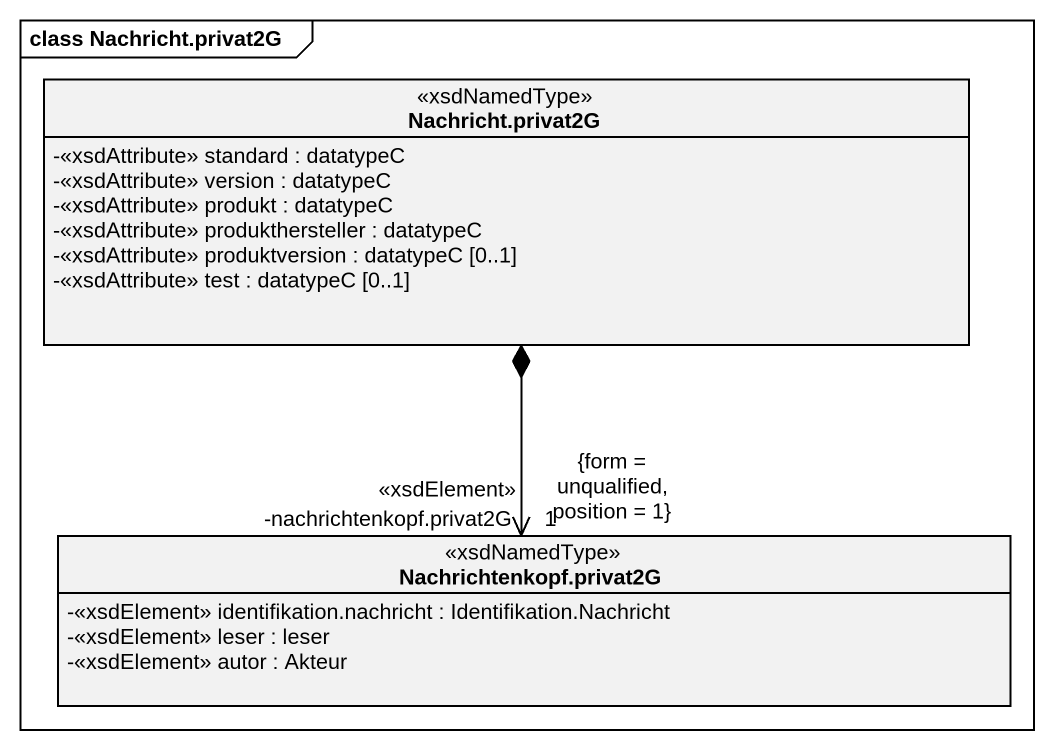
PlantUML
@startuml
mainframe class Nachricht.privat2G
hide circle
hide empty members
skinparam classAttributeIconSize 0
class "Nachricht.privat2G" as Nachricht_privat2G <<xsdNamedType>> {
  -<<xsdAttribute>> standard : datatypeC
  -<<xsdAttribute>> version : datatypeC
  -<<xsdAttribute>> produkt : datatypeC
  -<<xsdAttribute>> produkthersteller : datatypeC
  -<<xsdAttribute>> produktversion : datatypeC [0..1]
  -<<xsdAttribute>> test : datatypeC [0..1]
}
class "Nachrichtenkopf.privat2G" as Nachrichtenkopf_privat2G <<xsdNamedType>> {
  -<<xsdElement>> identifikation.nachricht : Identifikation.Nachricht
  -<<xsdElement>> leser : leser
  -<<xsdElement>> autor : Akteur
}
Nachricht_privat2G *--> "-nachrichtenkopf.privat2G\n<<xsdElement>>\n1\n{form = unqualified, position = 1}" Nachrichtenkopf_privat2G
@enduml
